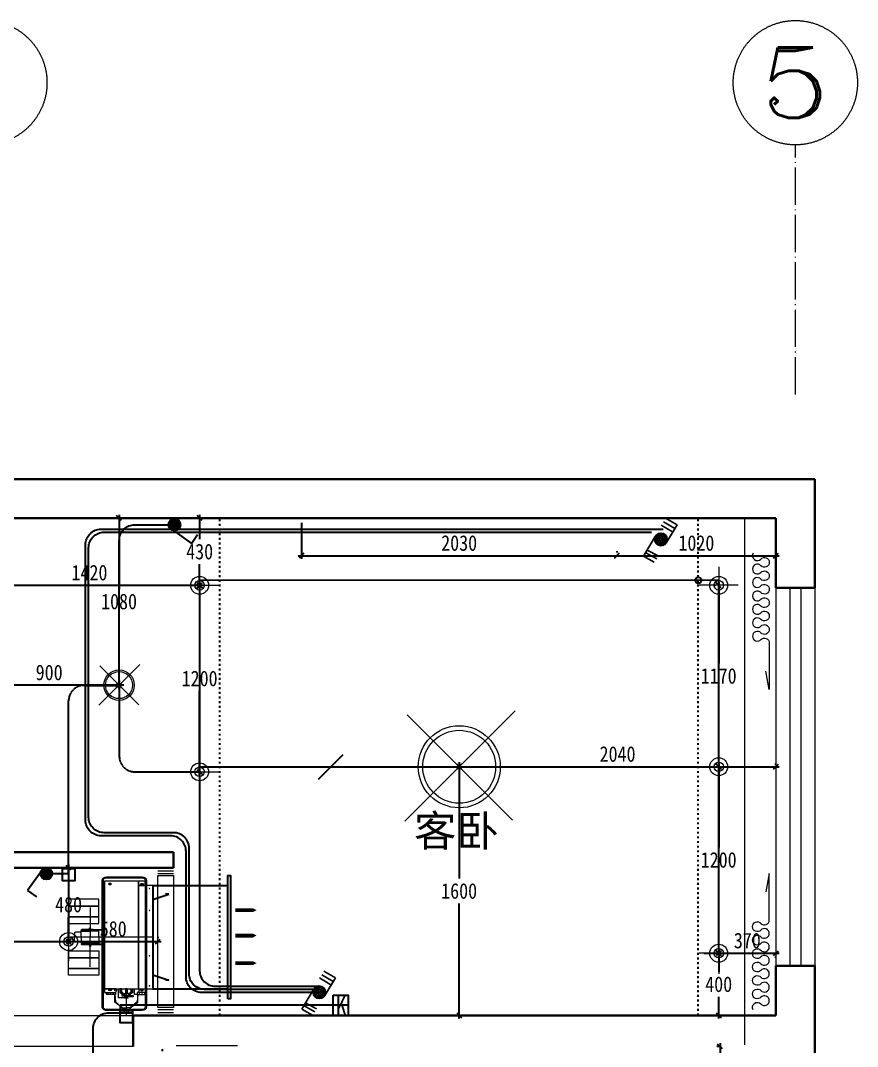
# Model space of a CAD drawing. Header units: millimetres. Extents: x -64529 to 3079702, y -28926 to 77119.
# Drawn here: x -22613 to -17223, y 47177 to 53778 of the extents above; entities that cross this region are included whole.
import ezdxf
from ezdxf.enums import TextEntityAlignment as Align

# ---------------------------------------------------------------- set-up
doc = ezdxf.new("R2010")
doc.units = ezdxf.units.MM
doc.header["$LTSCALE"] = 10
for name, pattern in [('ACAD_ISO03W100', [30, 12, -18]), ('ACAD_ISO04W100', [30.5, 24, -3, 0.5, -3]), ('DASH', [0.35, 0.25, -0.1])]:
    doc.linetypes.add(name, pattern=pattern)
doc.layers.get('0').update_dxf_attribs({"color": 255})
doc.layers.get('Defpoints').update_dxf_attribs({"color": 255})
for name, color, linetype, lineweight in [('1浅浅', 251, 'Continuous', 20), ('1灯位开关布线图', 1, 'Continuous', 30), ('1灯位开关布置图', 5, 'Continuous', 30), ('1灯具', 2, 'Continuous', 30), ('1空调', 3, 'Continuous', 30), ('A__轴线', 3, 'ACAD_ISO04W100', 0), ('灯具', 52, 'Continuous', 0), ('空调主机', 7, 'Continuous', 13)]:
    doc.layers.add(name, color=color, linetype=linetype, lineweight=lineweight)
for name, color, linetype in [('2323', 4, 'Continuous'), ('LAYER2', 8, 'Continuous'), ('图例及功率参数表', 252, 'Continuous'), ('辅助线', 8, 'Continuous')]:
    doc.layers.add(name, color=color, linetype=linetype)
doc.styles.add('_TCH_AXIS', font='COMPLEX', dxfattribs={"bigfont": 'GBCBIG'})
doc.styles.add('COMPLEX', font='COMPLEX')
doc.styles.add('夏建东', font='', dxfattribs={"width": 0.85})
doc.styles.add('宋体', font='', dxfattribs={"height": 2.5})
doc.styles.get('夏建东').set_extended_font_data('SimSun')
doc.styles.get('宋体').set_extended_font_data('SimSun')
doc.dimstyles.new('g', dxfattribs={"dimtxt": 100, "dimasz": 31, "dimexe": 21, "dimexo": 30, "dimgap": 31, "dimtad": 1, "dimtih": 1, "dimtoh": 1, "dimdec": 0, "dimrnd": 10, "dimdsep": 46, "dimtxsty": '夏建东', "dimblk": 'OBLIQUE', "dimcen": 2.5, "dimdle": 21, "dimclrd": 5, "dimclre": 5, "dimclrt": 5, "dimadec": 0, "dimazin": 0, "dimtfac": 1, "dimtdec": 0, "dimtmove": 2, "dimatfit": 3, "dimldrblk": 'DOT', "dimfxl": 300, "dimlwd": -1, "dimlwe": -1, "dimarcsym": 1})

# ---------------------------------------------------------------- blocks, each defined once
blk = doc.blocks.new('三联双控')
at = {"layer": '2323', "color": 0}
for p, q in [((88361.9, 76505.4), (88446, 76591.9)), ((88419.6, 76563.6), (88464.4, 76516.3)), ((88432.3, 76575.3), (88477.1, 76528)), ((88446, 76591.9), (88490.8, 76544.6)), ((88311.9, 76460.9), (88361.2, 76411.4)), ((88331.9, 76378.9), (88407.6, 76456.8)), ((88282.7, 76428.5), (88331.9, 76378.9)), ((88299, 76444.7), (88348.2, 76395.1))]:
    blk.add_line(p, q, dxfattribs=at)
blk.add_circle((88384, 76480.4), 33.4, dxfattribs=at)
at = {"layer": 'LAYER2', "color": 0, "ltscale": 20}
for p, q in [((88350.8, 76483.2), (88381.2, 76513.6)), ((88351.9, 76471.3), (88393.1, 76512.5)), ((88356, 76462.2), (88402.2, 76508.4)), ((88362.1, 76455.2), (88409.2, 76502.3)), ((88370.1, 76450.1), (88414.3, 76494.4)), ((88380.3, 76447.2), (88417.2, 76484.1)), ((88395.1, 76448.9), (88415.5, 76469.3))]:
    blk.add_line(p, q, dxfattribs=at)
blk = doc.blocks.new('_Oblique')
at = {"color": 0, "linetype": 'ByBlock', "lineweight": -2}
blk.add_line((-0.5, -0.5), (0.5, 0.5), dxfattribs=at)
blk = doc.blocks.new('*D375')
at = {"layer": '1灯位开关布置图', "color": 5, "transparency": 16777216}
for p, q in [((-21991.6, 50577.2), (-21957.3, 50577.2)), ((-21978.3, 50598.2), (-21978.3, 50120.7)), ((-21978.3, 49481.2), (-21978.3, 49958.7)), ((-21948.3, 49502.2), (-21957.3, 49502.2))]:
    blk.add_line(p, q, dxfattribs=at)
at = {"layer": 'Defpoints', "color": 0, "lineweight": 30, "transparency": 16777216}
for p in [(-22021.6, 50577.2), (-21978.3, 49502.2), (-21978.3, 49502.2)]:
    blk.add_point(p, dxfattribs=at)
at = {"layer": '1灯位开关布置图', "color": 5, "transparency": 16777216, "xscale": 31, "yscale": 31, "zscale": 31}
for p, rotation in [((-21978.3, 50577.2), 90), ((-21978.3, 49502.2), 270)]:
    blk.add_blockref('_Oblique', p, dxfattribs=dict(at, rotation=rotation))
at = {"layer": '1灯位开关布置图', "color": 5, "transparency": 16777216, "insert": (-21978.3, 50039.7), "char_height": 100, "attachment_point": 5, "style": '夏建东'}
blk.add_mtext('1080', dxfattribs=at)
blk = doc.blocks.new('_Dot')
at = {"color": 0, "linetype": 'ByBlock', "lineweight": -2}
blk.add_line((-0.5, 0), (-1, 0), dxfattribs=at)
at = {"color": 0, "linetype": 'ByBlock', "const_width": 0.5}
blk.add_lwpolyline([(-0.25, 0, 1), (0.25, 0, 1)], format="xyb", close=True, dxfattribs=at)
blk = doc.blocks.new('*D376')
at = {"layer": '1灯位开关布置图', "color": 5, "transparency": 16777216}
for p, q in [((-22878.3, 49532.2), (-22878.3, 49523.2)), ((-21978.3, 49532.2), (-21978.3, 49523.2)), ((-21957.3, 49502.2), (-22899.3, 49502.2))]:
    blk.add_line(p, q, dxfattribs=at)
at = {"layer": 'Defpoints', "color": 0, "lineweight": 30, "transparency": 16777216}
for p in [(-22878.3, 49502.2), (-22878.3, 49502.2), (-21978.3, 49502.2)]:
    blk.add_point(p, dxfattribs=at)
at = {"layer": '1灯位开关布置图', "color": 5, "transparency": 16777216, "xscale": 31, "yscale": 31, "zscale": 31, "rotation": 180}
blk.add_blockref('_Oblique', (-22878.3, 49502.2), dxfattribs=at)
at = {"layer": '1灯位开关布置图', "color": 5, "transparency": 16777216, "xscale": 31, "yscale": 31, "zscale": 31}
blk.add_blockref('_Oblique', (-21978.3, 49502.2), dxfattribs=at)
at = {"layer": '1灯位开关布置图', "color": 5, "transparency": 16777216, "insert": (-22428.3, 49583.2), "char_height": 100, "attachment_point": 5, "style": '夏建东'}
blk.add_mtext('900', dxfattribs=at)
blk = doc.blocks.new('*D377')
at = {"layer": '1灯位开关布置图', "color": 5, "transparency": 16777216}
for p, q in [((-22878.3, 50547.2), (-22878.3, 50123.4)), ((-21459.3, 50174.4), (-21459.3, 50165.4)), ((-22899.3, 50144.4), (-21438.3, 50144.4))]:
    blk.add_line(p, q, dxfattribs=at)
at = {"layer": 'Defpoints', "color": 0, "lineweight": 30, "transparency": 16777216}
for p in [(-22878.3, 50577.2), (-21459.3, 50144.4), (-21459.3, 50144.4)]:
    blk.add_point(p, dxfattribs=at)
at = {"layer": '1灯位开关布置图', "color": 5, "transparency": 16777216, "xscale": 31, "yscale": 31, "zscale": 31, "rotation": 180}
blk.add_blockref('_Oblique', (-22878.3, 50144.4), dxfattribs=at)
at = {"layer": '1灯位开关布置图', "color": 5, "transparency": 16777216, "xscale": 31, "yscale": 31, "zscale": 31}
blk.add_blockref('_Oblique', (-21459.3, 50144.4), dxfattribs=at)
at = {"layer": '1灯位开关布置图', "color": 5, "transparency": 16777216, "insert": (-22168.8, 50225.4), "char_height": 100, "attachment_point": 5, "style": '夏建东'}
blk.add_mtext('1420', dxfattribs=at)
blk = doc.blocks.new('*D378')
at = {"layer": '1灯位开关布置图', "color": 5, "transparency": 16777216}
for p, q in [((-20803.3, 50547.2), (-20803.3, 50313.9)), ((-20824.3, 50334.9), (-18752.2, 50334.9)), ((-18773.2, 50364.9), (-18773.2, 50355.9))]:
    blk.add_line(p, q, dxfattribs=at)
at = {"layer": 'Defpoints', "color": 0, "lineweight": 30, "transparency": 16777216}
for p in [(-20803.3, 50577.2), (-18773.2, 50334.9), (-18773.2, 50334.9)]:
    blk.add_point(p, dxfattribs=at)
at = {"layer": '1灯位开关布置图', "color": 5, "transparency": 16777216, "xscale": 31, "yscale": 31, "zscale": 31, "rotation": 180}
blk.add_blockref('_Oblique', (-20803.3, 50334.9), dxfattribs=at)
at = {"layer": '1灯位开关布置图', "color": 5, "transparency": 16777216, "xscale": 31, "yscale": 31, "zscale": 31}
blk.add_blockref('_Oblique', (-18773.2, 50334.9), dxfattribs=at)
at = {"layer": '1灯位开关布置图', "color": 5, "transparency": 16777216, "insert": (-19788.2, 50415.9), "char_height": 100, "attachment_point": 5, "style": '夏建东'}
blk.add_mtext('2030', dxfattribs=at)
blk = doc.blocks.new('*D379')
at = {"layer": '1灯位开关布置图', "color": 5, "transparency": 16777216}
for p, q in [((-17748.3, 50547.2), (-17748.3, 50313.9)), ((-18794.2, 50334.9), (-17727.3, 50334.9)), ((-18773.2, 50364.9), (-18773.2, 50355.9))]:
    blk.add_line(p, q, dxfattribs=at)
at = {"layer": 'Defpoints', "color": 0, "lineweight": 30, "transparency": 16777216}
for p in [(-17748.3, 50577.2), (-18773.2, 50334.9), (-17748.3, 50334.9)]:
    blk.add_point(p, dxfattribs=at)
at = {"layer": '1灯位开关布置图', "color": 5, "transparency": 16777216, "xscale": 31, "yscale": 31, "zscale": 31, "rotation": 180}
blk.add_blockref('_Oblique', (-18773.2, 50334.9), dxfattribs=at)
at = {"layer": '1灯位开关布置图', "color": 5, "transparency": 16777216, "xscale": 31, "yscale": 31, "zscale": 31}
blk.add_blockref('_Oblique', (-17748.3, 50334.9), dxfattribs=at)
at = {"layer": '1灯位开关布置图', "color": 5, "transparency": 16777216, "insert": (-18260.7, 50415.9), "char_height": 100, "attachment_point": 5, "style": '夏建东'}
blk.add_mtext('1020', dxfattribs=at)
blk = doc.blocks.new('*D380')
at = {"layer": '1灯位开关布置图', "color": 5, "transparency": 16777216}
for p, q in [((-19788.3, 49007.2), (-19788.3, 48998.2)), ((-17748.3, 48987.2), (-17748.3, 48998.2)), ((-19809.3, 48977.2), (-17727.3, 48977.2))]:
    blk.add_line(p, q, dxfattribs=at)
at = {"layer": 'Defpoints', "color": 0, "lineweight": 30, "transparency": 16777216}
for p in [(-19788.3, 48977.2), (-17748.3, 48977.2), (-17748.3, 48957.2)]:
    blk.add_point(p, dxfattribs=at)
at = {"layer": '1灯位开关布置图', "color": 5, "transparency": 16777216, "xscale": 31, "yscale": 31, "zscale": 31, "rotation": 180}
blk.add_blockref('_Oblique', (-19788.3, 48977.2), dxfattribs=at)
at = {"layer": '1灯位开关布置图', "color": 5, "transparency": 16777216, "xscale": 31, "yscale": 31, "zscale": 31}
blk.add_blockref('_Oblique', (-17748.3, 48977.2), dxfattribs=at)
at = {"layer": '1灯位开关布置图', "color": 5, "transparency": 16777216, "insert": (-18768.3, 49058.2), "char_height": 100, "attachment_point": 5, "style": '夏建东'}
blk.add_mtext('2040', dxfattribs=at)
blk = doc.blocks.new('*D381')
at = {"layer": '1灯位开关布置图', "color": 5, "transparency": 16777216}
for p, q in [((-19788.3, 48998.2), (-19788.3, 48258.2)), ((-19818.3, 48977.2), (-19809.3, 48977.2)), ((-19788.3, 47356.2), (-19788.3, 48096.2)), ((-19818.3, 47377.2), (-19809.3, 47377.2))]:
    blk.add_line(p, q, dxfattribs=at)
at = {"layer": 'Defpoints', "color": 0, "lineweight": 30, "transparency": 16777216}
for p in [(-19788.3, 48977.2), (-19788.3, 47377.2), (-19788.3, 47377.2)]:
    blk.add_point(p, dxfattribs=at)
at = {"layer": '1灯位开关布置图', "color": 5, "transparency": 16777216, "xscale": 31, "yscale": 31, "zscale": 31}
for p, rotation in [((-19788.3, 48977.2), 90), ((-19788.3, 47377.2), 270)]:
    blk.add_blockref('_Oblique', p, dxfattribs=dict(at, rotation=rotation))
at = {"layer": '1灯位开关布置图', "color": 5, "transparency": 16777216, "insert": (-19788.3, 48177.2), "char_height": 100, "attachment_point": 5, "style": '夏建东'}
blk.add_mtext('1600', dxfattribs=at)
blk = doc.blocks.new('*D382')
at = {"layer": '1灯位开关布置图', "color": 5, "transparency": 16777216}
for p, q in [((-18147, 50144.4), (-18138.2, 50144.4)), ((-18117.2, 50165.4), (-18117.2, 49641.8)), ((-18117.2, 48956.2), (-18117.2, 49479.8)), ((-18213.1, 48977.2), (-18096.2, 48977.2))]:
    blk.add_line(p, q, dxfattribs=at)
at = {"layer": 'Defpoints', "color": 0, "lineweight": 30, "transparency": 16777216}
for p in [(-18117, 50144.4), (-18243.1, 48977.2), (-18117.2, 48977.2)]:
    blk.add_point(p, dxfattribs=at)
at = {"layer": '1灯位开关布置图', "color": 5, "transparency": 16777216, "xscale": 31, "yscale": 31, "zscale": 31}
for p, rotation in [((-18117.2, 50144.4), 90), ((-18117.2, 48977.2), 270)]:
    blk.add_blockref('_Oblique', p, dxfattribs=dict(at, rotation=rotation))
at = {"layer": '1灯位开关布置图', "color": 5, "transparency": 16777216, "insert": (-18117.2, 49560.8), "char_height": 100, "attachment_point": 5, "style": '夏建东'}
blk.add_mtext('1170', dxfattribs=at)
blk = doc.blocks.new('*D383')
at = {"layer": '1灯位开关布置图', "color": 5, "ltscale": 0.1, "transparency": 16777216}
for p, q in [((-18117.2, 48998.2), (-18117.2, 48458.2)), ((-18213.1, 48977.2), (-18096.2, 48977.2)), ((-18117.2, 47756.2), (-18117.2, 48296.2)), ((-18213.1, 47777.2), (-18096.2, 47777.2))]:
    blk.add_line(p, q, dxfattribs=at)
at = {"layer": 'Defpoints', "color": 0, "lineweight": 30, "ltscale": 0.1, "transparency": 16777216}
for p in [(-18243.1, 48977.2), (-18243.1, 47777.2), (-18117.2, 47777.2)]:
    blk.add_point(p, dxfattribs=at)
at = {"layer": '1灯位开关布置图', "color": 5, "ltscale": 0.1, "transparency": 16777216, "xscale": 31, "yscale": 31, "zscale": 31}
for p, rotation in [((-18117.2, 48977.2), 90), ((-18117.2, 47777.2), 270)]:
    blk.add_blockref('_Oblique', p, dxfattribs=dict(at, rotation=rotation))
at = {"layer": '1灯位开关布置图', "color": 5, "ltscale": 0.1, "transparency": 16777216, "insert": (-18117.2, 48377.2), "char_height": 100, "attachment_point": 5, "style": '夏建东'}
blk.add_mtext('1200', dxfattribs=at)
blk = doc.blocks.new('*D384')
at = {"layer": '1灯位开关布置图', "color": 5, "ltscale": 0.1, "transparency": 16777216}
for p, q in [((-18117, 47798.2), (-18117, 47658.2)), ((-18213.1, 47777.2), (-18096, 47777.2)), ((-18117, 47356.2), (-18117, 47496.2)), ((-18218.3, 47377.2), (-18096, 47377.2))]:
    blk.add_line(p, q, dxfattribs=at)
at = {"layer": 'Defpoints', "color": 0, "lineweight": 30, "ltscale": 0.1, "transparency": 16777216}
for p in [(-18243.1, 47777.2), (-18248.3, 47377.2), (-18117, 47377.2)]:
    blk.add_point(p, dxfattribs=at)
at = {"layer": '1灯位开关布置图', "color": 5, "ltscale": 0.1, "transparency": 16777216, "xscale": 31, "yscale": 31, "zscale": 31}
for p, rotation in [((-18117, 47777.2), 90), ((-18117, 47377.2), 270)]:
    blk.add_blockref('_Oblique', p, dxfattribs=dict(at, rotation=rotation))
at = {"layer": '1灯位开关布置图', "color": 5, "ltscale": 0.1, "transparency": 16777216, "insert": (-18117, 47577.2), "char_height": 100, "attachment_point": 5, "style": '夏建东'}
blk.add_mtext('400', dxfattribs=at)
blk = doc.blocks.new('*D385')
at = {"layer": '1灯位开关布置图', "color": 5, "transparency": 16777216}
for p, q in [((-18138.2, 47777.2), (-17727.3, 47777.2)), ((-18117.2, 47747.2), (-18117.2, 47756.2)), ((-17748.3, 47747.2), (-17748.3, 47756.2))]:
    blk.add_line(p, q, dxfattribs=at)
at = {"layer": 'Defpoints', "color": 0, "lineweight": 30, "transparency": 16777216}
for p in [(-18117.2, 47777.2), (-17748.3, 47777.2), (-17748.3, 47777.2)]:
    blk.add_point(p, dxfattribs=at)
at = {"layer": '1灯位开关布置图', "color": 5, "transparency": 16777216, "xscale": 31, "yscale": 31, "zscale": 31, "rotation": 180}
blk.add_blockref('_Oblique', (-18117.2, 47777.2), dxfattribs=at)
at = {"layer": '1灯位开关布置图', "color": 5, "transparency": 16777216, "xscale": 31, "yscale": 31, "zscale": 31}
blk.add_blockref('_Oblique', (-17748.3, 47777.2), dxfattribs=at)
at = {"layer": '1灯位开关布置图', "color": 5, "transparency": 16777216, "insert": (-17932.7, 47858.2), "char_height": 100, "attachment_point": 5, "style": '夏建东'}
blk.add_mtext('370', dxfattribs=at)
blk = doc.blocks.new('*D389')
at = {"layer": '1灯位开关布置图', "color": 5, "transparency": 16777216}
for p, q in [((-18113.2, 47177.2), (-18129.6, 47177.2)), ((-18108.6, 47198.2), (-18108.6, 47010.5)), ((-18108.6, 46660.9), (-18108.6, 46848.5)), ((-18047, 46681.9), (-18129.6, 46681.9))]:
    blk.add_line(p, q, dxfattribs=at)
at = {"layer": 'Defpoints', "color": 0, "lineweight": 30, "transparency": 16777216}
for p in [(-18083.2, 47177.2), (-18108.6, 46681.9), (-18017, 46681.9)]:
    blk.add_point(p, dxfattribs=at)
at = {"layer": '1灯位开关布置图', "color": 5, "transparency": 16777216, "xscale": 31, "yscale": 31, "zscale": 31}
for p, rotation in [((-18108.6, 47177.2), 90), ((-18108.6, 46681.9), 270)]:
    blk.add_blockref('_Oblique', p, dxfattribs=dict(at, rotation=rotation))
at = {"layer": '1灯位开关布置图', "color": 5, "transparency": 16777216, "insert": (-18108.6, 46929.5), "char_height": 100, "attachment_point": 5, "style": '夏建东'}
blk.add_mtext('500', dxfattribs=at)
blk = doc.blocks.new('*D461')
at = {"layer": '1灯位开关布置图', "color": 5, "transparency": 16777216}
for p, q in [((-21728.3, 47882.2), (-21728.3, 47873.2)), ((-22324.3, 47852.2), (-21707.3, 47852.2)), ((-22303.3, 47822.2), (-22303.3, 47831.2))]:
    blk.add_line(p, q, dxfattribs=at)
at = {"layer": 'Defpoints', "color": 0, "lineweight": 30, "transparency": 16777216}
for p in [(-22303.3, 47852.2), (-21728.3, 47852.2), (-21728.3, 47852.2)]:
    blk.add_point(p, dxfattribs=at)
at = {"layer": '1灯位开关布置图', "color": 5, "transparency": 16777216, "xscale": 31, "yscale": 31, "zscale": 31, "rotation": 180}
blk.add_blockref('_Oblique', (-22303.3, 47852.2), dxfattribs=at)
at = {"layer": '1灯位开关布置图', "color": 5, "transparency": 16777216, "xscale": 31, "yscale": 31, "zscale": 31}
blk.add_blockref('_Oblique', (-21728.3, 47852.2), dxfattribs=at)
at = {"layer": '1灯位开关布置图', "color": 5, "transparency": 16777216, "insert": (-22015.8, 47933.2), "char_height": 100, "attachment_point": 5, "style": '夏建东'}
blk.add_mtext('580', dxfattribs=at)
blk = doc.blocks.new('*D476')
at = {"layer": '1灯位开关布置图', "color": 5, "transparency": 16777216}
for p, q in [((-22303.3, 48327.2), (-22324.3, 48327.2)), ((-22303.3, 48348.2), (-22303.3, 48170.7)), ((-22303.3, 47831.2), (-22303.3, 48008.7)), ((-22303.3, 47852.2), (-22324.3, 47852.2))]:
    blk.add_line(p, q, dxfattribs=at)
at = {"layer": 'Defpoints', "color": 0, "linetype": 'Continuous', "lineweight": 30, "transparency": 16777216}
for p in [(-22303.3, 48327.2), (-22303.3, 48327.2), (-22303.3, 47852.2)]:
    blk.add_point(p, dxfattribs=at)
at = {"layer": '1灯位开关布置图', "color": 5, "linetype": 'Continuous', "transparency": 16777216, "xscale": 31, "yscale": 31, "zscale": 31}
for p, rotation in [((-22303.3, 48327.2), 90), ((-22303.3, 47852.2), 270)]:
    blk.add_blockref('_Oblique', p, dxfattribs=dict(at, rotation=rotation))
at = {"layer": '1灯位开关布置图', "color": 5, "linetype": 'Continuous', "lineweight": 30, "transparency": 16777216, "insert": (-22303.3, 48089.7), "char_height": 100, "attachment_point": 5, "style": '夏建东'}
blk.add_mtext('480', dxfattribs=at)
blk = doc.blocks.new('20180504.162427')
h = blk.add_hatch(color=7)
h.dxf.hatch_style = 1
edge = h.paths.add_edge_path()
edge.add_arc((38.5, 38.5), 38.5, 0, 360)
at = {"color": 7}
for p, q in [((76.3, 31.3), (159.5, 147.4)), ((159.5, 147.4), (101.3, 187.2))]:
    blk.add_line(p, q, dxfattribs=at)
blk.add_circle((38.5, 38.5), 38.5, dxfattribs=at)
blk = doc.blocks.new('*D794')
at = {"layer": '1灯位开关布置图', "color": 5}
for p, q in [((-21459.5, 50144.4), (-21480.5, 50144.4)), ((-21459.5, 50165.4), (-21459.5, 49625.4)), ((-21459.5, 48923.4), (-21459.5, 49463.4)), ((-21459.5, 48944.4), (-21480.5, 48944.4))]:
    blk.add_line(p, q, dxfattribs=at)
at = {"layer": 'Defpoints', "color": 0, "linetype": 'Continuous', "lineweight": 30}
for p in [(-21459.3, 50144.4), (-21459.5, 48944.4), (-21459.5, 48944.4)]:
    blk.add_point(p, dxfattribs=at)
at = {"layer": '1灯位开关布置图', "color": 5, "linetype": 'Continuous', "xscale": 31, "yscale": 31, "zscale": 31}
for p, rotation in [((-21459.5, 50144.4), 90), ((-21459.5, 48944.4), 270)]:
    blk.add_blockref('_Oblique', p, dxfattribs=dict(at, rotation=rotation))
at = {"layer": '1灯位开关布置图', "color": 5, "linetype": 'Continuous', "lineweight": 30, "insert": (-21459.5, 49544.4), "char_height": 100, "attachment_point": 5, "style": '夏建东'}
blk.add_mtext('1200', dxfattribs=at)
blk = doc.blocks.new('*D795')
at = {"layer": '1灯位开关布置图', "color": 5}
for p, q in [((-21459.3, 50577.2), (-21480.3, 50577.2)), ((-21459.3, 50598.2), (-21459.3, 50441.8)), ((-21459.3, 50123.4), (-21459.3, 50279.8)), ((-21459.3, 50144.4), (-21480.3, 50144.4))]:
    blk.add_line(p, q, dxfattribs=at)
at = {"layer": 'Defpoints', "color": 0, "linetype": 'Continuous', "lineweight": 30}
for p in [(-21459.3, 50577.2), (-21459.3, 50577.2), (-21459.3, 50144.4)]:
    blk.add_point(p, dxfattribs=at)
at = {"layer": '1灯位开关布置图', "color": 5, "linetype": 'Continuous', "xscale": 31, "yscale": 31, "zscale": 31}
for p, rotation in [((-21459.3, 50577.2), 90), ((-21459.3, 50144.4), 270)]:
    blk.add_blockref('_Oblique', p, dxfattribs=dict(at, rotation=rotation))
at = {"layer": '1灯位开关布置图', "color": 5, "linetype": 'Continuous', "lineweight": 30, "insert": (-21459.3, 50360.8), "char_height": 100, "attachment_point": 5, "style": '夏建东'}
blk.add_mtext('430', dxfattribs=at)
blk = doc.blocks.new('_AXISO')
blk.add_circle((0, 0), 0.5)
at = {"style": 'COMPLEX', "width": 1.041667}
blk.add_attdef('A', text='', height=0.56, rotation=360, dxfattribs=at).set_placement((0.74875, -0.28), (1.24875, -0.28), align=Align.FIT)
blk = doc.blocks.new('20180421.144813')
at = {"layer": 'A__轴线'}
blk.add_line((20829.5, 18862.8), (20829.5, 20468.2), dxfattribs=at)
ref = blk.add_blockref('_AXISO', (15610.5, 20868.2), dxfattribs=dict(at, xscale=800, yscale=800, zscale=800, rotation=179.9999965934954))
ref.add_attrib('A', '4', dxfattribs={"color": 7, "height": 452.5, "rotation": 360, "style": '_TCH_AXIS', "width": 1.3125}).set_placement((15384.3, 20641.9), (15836.8, 20641.9), align=Align.FIT)
ref = blk.add_blockref('_AXISO', (20829.5, 20868.2), dxfattribs=dict(at, xscale=800, yscale=800, zscale=800, rotation=179.9999965934954))
ref.add_attrib('A', '5', dxfattribs={"color": 7, "height": 452.5, "rotation": 360, "style": '_TCH_AXIS', "width": 1.5}).set_placement((20603.3, 20641.9), (21055.8, 20641.9), align=Align.FIT)
blk = doc.blocks.new('3e344fc')
at = {"layer": '图例及功率参数表', "color": 2, "lineweight": 0}
for p, q in [((789283.6, 16827.9), (789283.6, 16575.6)), ((789157.4, 16701.8), (789409.7, 16701.8))]:
    blk.add_line(p, q, dxfattribs=at)
blk.add_circle((789283.6, 16701.8), 30.4, dxfattribs=at)
at = {"layer": '灯具', "color": 2, "lineweight": 0}
blk.add_circle((789283.6, 16701.8), 57.7, dxfattribs=at)
blk = doc.blocks.new('20180529.175527')
at = {"color": 8}
for p, q in [((542.6, 745.5), (644.4, 780.7)), ((644.4, 780.7), (623.8, 781.7)), ((542.6, 262.1), (644.4, 226.9)), ((644.4, 226.9), (623.8, 225.9))]:
    blk.add_line(p, q, dxfattribs=at)
at = {"color": 8, "lineweight": -2}
blk.add_lwpolyline([(1024.7, 107.2), (1024.7, 899.2), (1042.7, 899.2), (1042.7, 107.2)], close=True, dxfattribs=at)
at = {"color": 8}
blk.add_lwpolyline([(542.6, 172), (1024.7, 172), (1024.7, 834.3), (542.6, 834.3)], close=True, dxfattribs=at)
for points in [[(1210.1, 677.1, 0, 63, 0), (1151.7, 677.1, 25.2, 25.2, 0), (1074.4, 677.1, 25.2, 25.2, 0)], [(1210.1, 513.8, 0, 63, 0), (1151.7, 513.8, 25.2, 25.2, 0), (1074.4, 513.8, 25.2, 25.2, 0)], [(1210.1, 336, 0, 63, 0), (1151.7, 336, 25.2, 25.2, 0), (1074.4, 336, 25.2, 25.2, 0)]]:
    blk.add_lwpolyline(points, format="xyseb", dxfattribs=at)
at = {"layer": '空调主机', "color": 8, "lineweight": 5}
for p, q in [((215.8, 52.2), (215.8, 869.7)), ((242.8, 890.6), (473.6, 890.6)), ((500.5, 869.7), (500.5, 52.2)), ((473.6, 31.3), (242.8, 31.3))]:
    blk.add_line(p, q, dxfattribs=at)
at = {"layer": '空调主机', "color": 8}
for p, q in [((223.5, 52.2), (223.5, 869.7)), ((242.8, 884.6), (473.6, 884.6)), ((492.8, 869.7), (492.8, 52.2)), ((473.6, 37.3), (242.8, 37.3))]:
    blk.add_line(p, q, dxfattribs=at)
at = {"layer": '空调主机', "color": 8, "lineweight": 9}
for p, q in [((448.9, 864), (231.7, 864)), ((231.7, 864), (231.7, 172)), ((492.8, 864), (448.9, 864)), ((448.9, 172), (448.9, 864)), ((448.9, 864), (448.9, 835.6)), ((492.8, 835.6), (492.8, 864)), ((265.9, 845.3), (262.8, 845.3)), ((265.9, 845.3), (265.9, 847.5)), ((265.9, 845.3), (269, 845.3)), ((265.9, 845.3), (265.9, 843.1)), ((542.6, 835.6), (448.9, 835.6)), ((448.9, 835.6), (448.9, 172)), ((448.9, 835.6), (492.8, 835.6)), ((472, 845.3), (468.9, 845.3)), ((472, 845.3), (472, 847.5)), ((472, 845.3), (472, 843.1)), ((472, 845.3), (475.1, 845.3)), ((492.8, 835.6), (492.8, 148.4)), ((542.6, 172), (542.6, 835.6)), ((194.5, 748.5), (0, 748.5)), ((0, 748.5), (0, 592.2)), ((194.5, 592.2), (194.5, 748.5)), ((0, 705.9), (194.5, 705.9)), ((0, 703.6), (194.5, 703.6)), ((138, 695.3), (138, 503.8)), ((0, 637), (194.5, 637)), ((0, 634.8), (194.5, 634.8)), ((0, 592.2), (194.5, 592.2)), ((37.1, 530.6), (37.1, 503.8)), ((81.5, 535.5), (43.6, 535.5)), ((81.5, 542.5), (81.5, 545.8)), ((81.5, 542.5), (138, 542.5)), ((81.5, 503.8), (81.5, 542.5)), ((83.1, 550.5), (83.1, 550.2)), ((157.2, 552.5), (85.7, 552.5)), ((85.7, 548.2), (157.2, 548.2)), ((91.7, 545.8), (138, 545.8)), ((134.5, 592.2), (138, 592.2)), ((134.5, 552.5), (134.5, 563.4)), ((141.5, 592.2), (138, 592.2)), ((138, 550.2), (138, 551.3)), ((138, 551.3), (138, 551.3)), ((138, 551.3), (215.8, 551.3)), ((215.8, 550.2), (138, 550.2)), ((138, 550.2), (138, 550.2)), ((184.4, 545.8), (138, 545.8)), ((194.5, 542.5), (138, 542.5)), ((141.5, 552.5), (141.5, 563.4)), ((159.8, 550.2), (159.8, 550.5)), ((194.5, 542.5), (194.5, 545.8)), ((194.5, 503.8), (194.5, 542.5)), ((215.8, 551.3), (215.8, 551.3)), ((215.8, 551.3), (215.8, 550.2)), ((215.8, 550.2), (215.8, 550.2)), ((37.1, 477.1), (37.1, 503.8)), ((81.5, 472.1), (43.6, 472.1)), ((81.5, 503.8), (81.5, 465.1)), ((81.5, 465.1), (138, 465.1)), ((81.5, 465.1), (81.5, 461.8)), ((138, 312.3), (138, 503.8)), ((194.5, 465.1), (138, 465.1)), ((194.5, 503.8), (194.5, 465.1)), ((194.5, 465.1), (194.5, 461.8)), ((0, 415.4), (194.5, 415.4)), ((0, 259.2), (0, 415.4)), ((83.1, 457.1), (83.1, 457.4)), ((85.7, 459.4), (157.2, 459.4)), ((157.2, 455.1), (85.7, 455.1)), ((91.7, 461.8), (138, 461.8)), ((134.5, 455.1), (134.5, 444.2)), ((134.5, 444.2), (138, 444.2)), ((134.5, 415.4), (138, 415.4)), ((184.4, 461.8), (138, 461.8)), ((215.8, 457.4), (138, 457.4)), ((138, 457.4), (138, 457.4)), ((138, 457.4), (138, 456.3)), ((138, 456.3), (138, 456.3)), ((138, 456.3), (215.8, 456.3)), ((141.5, 444.2), (138, 444.2)), ((141.5, 415.4), (138, 415.4)), ((141.5, 455.1), (141.5, 444.2)), ((159.8, 457.4), (159.8, 457.1)), ((194.5, 415.4), (194.5, 259.2)), ((215.8, 456.3), (215.8, 457.4)), ((215.8, 457.4), (215.8, 457.4)), ((215.8, 456.3), (215.8, 456.3)), ((0, 372.8), (194.5, 372.8)), ((0, 370.6), (194.5, 370.6)), ((0, 304), (194.5, 304)), ((0, 301.8), (194.5, 301.8)), ((194.5, 259.2), (0, 259.2)), ((231.7, 172), (448.9, 172)), ((303, 172), (231.7, 172)), ((231.7, 172), (231.7, 148.4)), ((231.7, 148.4), (301, 148.4)), ((244.1, 148.4), (301, 148.4)), ((244.1, 134.3), (244.1, 148.4)), ((301, 134.3), (244.1, 134.3)), ((265.9, 162.3), (262.8, 162.3)), ((265.9, 162.3), (265.9, 164.5)), ((265.9, 162.3), (265.9, 160.1)), ((265.9, 162.3), (269, 162.3)), ((298.2, 134.3), (302.1, 87.2)), ((298.2, 85.1), (298.2, 134.3)), ((308.2, 160.2), (301, 148.4)), ((301, 148.4), (301, 134.3)), ((303, 172), (308.2, 160.2)), ((321, 113.3), (321, 172)), ((340, 172), (329.6, 172)), ((329.6, 172), (329.6, 165.1)), ((329.6, 165.1), (329.6, 148.3)), ((329.6, 165.1), (340, 165.1)), ((334.8, 165.1), (334.8, 149.6)), ((340, 165.1), (340, 172)), ((340, 165.1), (340, 150.8)), ((345.7, 124.3), (345.7, 135.9)), ((353.7, 132.9), (366.4, 142.5)), ((376.9, 172), (366.4, 172)), ((366.4, 172), (366.4, 165.1)), ((366.4, 165.1), (366.4, 142.5)), ((366.4, 165.1), (376.9, 165.1)), ((366.4, 142.5), (376.9, 142.1)), ((371.4, 172), (371.4, 142.3)), ((371.4, 142.3), (371.4, 93.9)), ((376.9, 165.1), (376.9, 172)), ((376.9, 165.1), (376.9, 142.1)), ((389.1, 132.9), (376.9, 142.1)), ((399.8, 172), (410.2, 172)), ((399.8, 165.1), (399.8, 172)), ((399.8, 165.1), (399.8, 148)), ((410.2, 165.1), (399.8, 165.1)), ((405, 165.1), (405, 147.1)), ((410.2, 172), (410.2, 165.1)), ((410.2, 165.1), (410.2, 145)), ((424.9, 134.3), (424.9, 172)), ((441.7, 134.3), (424.9, 134.3)), ((444.5, 134.3), (440.7, 87.2)), ((498.6, 148.4), (441.7, 148.4)), ((441.7, 148.4), (441.7, 134.3)), ((441.7, 134.3), (498.6, 134.3)), ((444.5, 85.1), (444.5, 134.3)), ((454.1, 160.2), (447, 148.4)), ((492.8, 148.4), (447, 148.4)), ((448.9, 172), (454.1, 160.2)), ((448.9, 172), (542.6, 172)), ((472, 162.3), (468.9, 162.3)), ((472, 162.3), (472, 164.5)), ((472, 162.3), (475.1, 162.3)), ((472, 162.3), (472, 160.1)), ((498.6, 134.3), (498.6, 148.4)), ((346.9, 48.2), (298.2, 85.1)), ((302.1, 87.2), (346.9, 48.2)), ((355.4, 113.3), (321, 113.3)), ((358.8, 124.3), (345.7, 124.3)), ((358.8, 113.3), (356.4, 113.3)), ((358.8, 130.3), (358.8, 118.4)), ((376.9, 114.1), (358.8, 114.1)), ((358.8, 114.1), (358.8, 112.5)), ((358.8, 112.5), (376.9, 112.5)), ((371.4, 93.9), (371.4, 0)), ((376.9, 112.5), (376.9, 114.1)), ((376.9, 113.3), (381.7, 113.3)), ((381.7, 115.5), (380.5, 114.3)), ((381.7, 111.8), (380.5, 113)), ((381.7, 115.5), (382.8, 114.3)), ((381.7, 111.8), (381.7, 115.5)), ((381.7, 111.8), (382.8, 113)), ((384, 130.3), (384, 118.4)), ((384, 127.9), (411.5, 127.9)), ((384, 124.3), (409.5, 124.3)), ((384, 120.8), (411.5, 120.8)), ((440.7, 87.2), (395.8, 48.2)), ((395.8, 48.2), (444.5, 85.1)), ((415.6, 129.1), (415.6, 119.6)), ((346.9, 48.2), (371.4, 48.2)), ((346.9, 37.3), (346.9, 48.2)), ((347.9, 48.2), (347.9, 37.3)), ((386.3, 31.3), (358.2, 31.3)), ((358.2, 31.3), (358.2, 31.3)), ((358.2, 31.3), (358.2, 16.9)), ((358.2, 16.9), (358.2, 16.9)), ((358.2, 16.9), (386.3, 16.9)), ((395.8, 48.2), (371.4, 48.2)), ((386.3, 16.9), (386.3, 31.3)), ((386.3, 31.3), (386.3, 31.3)), ((386.3, 16.9), (386.3, 16.9)), ((394.8, 48.2), (394.8, 37.3)), ((395.8, 37.3), (395.8, 48.2))]:
    blk.add_line(p, q, dxfattribs=at)
at = {"layer": '空调主机', "color": 8, "lineweight": 5, "extrusion": (0, 0, -1)}
for centre, start_param, end_param in [((242.8, 869.7), 3.141593, 4.712389), ((473.6, 869.7), -1.570796, 0), ((242.8, 52.2), 1.570796, 3.141593), ((473.6, 52.2), 0, 1.570796)]:
    blk.add_ellipse(centre, major_axis=(27, 0), ratio=0.77429, start_param=start_param, end_param=end_param, dxfattribs=at)
at = {"layer": '空调主机', "color": 8, "extrusion": (0, 0, -1)}
for centre, start_param, end_param in [((242.8, 869.7), 3.141593, 4.712389), ((473.6, 869.7), 4.712389, 6.283185), ((242.8, 52.2), 1.570796, 3.141593), ((473.6, 52.2), 0, 1.570796)]:
    blk.add_ellipse(centre, major_axis=(19.3, 0), ratio=0.77429, start_param=start_param, end_param=end_param, dxfattribs=at)
at = {"layer": '空调主机', "color": 8, "lineweight": 9, "extrusion": (0, 0, -1)}
blk.add_ellipse((265.9, 845.3), major_axis=(9.19, 0), ratio=0.407862, dxfattribs=at)
at = {"layer": '空调主机', "color": 8, "lineweight": 9}
for centre, major_axis, ratio, start_param, end_param in [((472, 845.3), (9.19, 0), 0.407862, 3.141593, 9.424778), ((356, 113.3), (0, 0.724), 0.807711, 0.20089, 2.940703)]:
    blk.add_ellipse(centre, major_axis=major_axis, ratio=ratio, start_param=start_param, end_param=end_param, dxfattribs=at)
at = {"layer": '空调主机', "color": 8, "lineweight": 9, "extrusion": (0, 0, -1)}
for centre, major_axis, ratio, start_param, end_param in [((520.8, 817.5), (1.21, 0), 0.77429, 1.570796327146124, 7.85398163432571), ((520.8, 673.9), (1.21, 0), 0.77429, 1.570796327146124, 7.85398163432571), ((43.6, 530.6), (6.42, 0), 0.77429, 3.141593, 4.712389), ((86.6, 550.7), (8.05, 0), 0.77429, 0.890438, 2.25419), ((85.7, 550.5), (2.57, 0), 0.77429, 3.141593, 4.712389), ((85.7, 550.2), (2.57, 0), 0.77429, 1.570796, 3.141593), ((85.7, 550.2), (1.21, 0), 0.77429, 1.570796326754998, 7.853981633934584), ((157.2, 550.5), (2.57, 0), 0.77429, 4.712389, 6.283185), ((157.2, 550.2), (2.57, 0), 0.77429, 0, 1.570796), ((189.4, 550.7), (8.05, 0), 0.77429, 0.887403, 2.251155), ((43.6, 477.1), (6.42, 0), 0.77429, 1.570796, 3.141593), ((86.6, 456.9), (8.05, 0), 0.77429, 4.028996, 5.392748), ((189.4, 456.9), (8.05, 0), 0.77429, 4.03203, 5.395782), ((85.7, 457.4), (2.57, 0), 0.77429, 3.141593, 4.712389), ((85.7, 457.1), (2.57, 0), 0.77429, 1.570796, 3.141593), ((85.7, 457.4), (1.21, 0), 0.77429, 1.57079632702526, 7.853981634204846), ((157.2, 457.4), (2.57, 0), 0.77429, 4.712389, 6.283185), ((157.2, 457.1), (2.57, 0), 0.77429, 0, 1.570796), ((520.8, 383.4), (1.21, 0), 0.77429, 1.570796326754998, 7.853981633934584), ((253.1, 141.4), (1.21, 0), 0.77429, 1.570796326680094, 7.85398163385968), ((269.5, 141.4), (1.21, 0), 0.77429, 1.570796327146124, 7.85398163432571), ((287.6, 141.4), (1.21, 0), 0.77429, 1.570796326702902, 7.853981633882487), ((297.3, 162.3), (2.29, 0), 0.77429, 1.570796326744335, 7.853981633923921), ((371.4, 168.6), (49.4, 0), 0.77429, 1.937421, 2.581114), ((371.1, 169), (44.1, 0), 0.77429, 1.866849, 2.536978), ((371.4, 168.6), (38.9, 0), 0.77429, 1.809095, 2.508026), ((371.4, 168.6), (38.9, 0), 0.77429, 0.752317, 1.332497), ((371.1, 169), (44.1, 0), 0.77429, 0.694736, 1.26495), ((371.4, 168.6), (49.4, 0), 0.77429, 0.664485, 1.204171), ((455.1, 141.4), (1.21, 0), 0.77429, 1.570796326680094, 7.85398163385968), ((472, 162.3), (9.19, 0), 0.407862, 3.141593, 9.424778), ((473.2, 141.4), (1.21, 0), 0.77429, 1.570796326680094, 7.85398163385968), ((489.6, 141.4), (1.21, 0), 0.77429, 1.570796326702902, 7.853981633882487), ((520.8, 190.1), (1.21, 0), 0.77429, 1.570796326702902, 7.853981633882487), ((355.8, 113.3), (0, -0.724), 0.807711, 3.342482, 6.082296), ((358.8, 124.3), (7.66, 0), 0.77429, 4.712389, 7.853982), ((371.4, 124.1), (4.96, 0), 0.77429, 1.570796326732925, 7.853981633912512), ((384, 124.3), (7.66, 0), 0.77429, 1.570796, 4.712389), ((415.6, 124.3), (6.13, 0), 0.77429, 1.570796, 4.712389), ((372.2, 61.4), (41.3, 0), 0.77429, 1.223528, 1.918065)]:
    blk.add_ellipse(centre, major_axis=major_axis, ratio=ratio, start_param=start_param, end_param=end_param, dxfattribs=at)
at = {"layer": '空调主机', "color": 8, "lineweight": 9}
blk.add_ellipse((265.9, 162.3), major_axis=(9.19, 0), ratio=0.407862, dxfattribs=at)
at = {"layer": '辅助线', "color": 8, "lineweight": 9}
blk.add_line((542.6, 503.8), (11.6, 503.8), dxfattribs=at)

msp = doc.modelspace()

# ---------------------------------------------------------------- hatches: boundary and pattern name
at = {"layer": '1浅浅', "lineweight": 0}
h = msp.add_hatch(dxfattribs=at)
h.set_pattern_fill('ANSI31', color=256, scale=6, angle=135, style=0)
h.set_pattern_definition([(180, (511508.477, 50232.338), (-2e-15, -19.05), [])])
h.paths.add_polyline_path([(-21728.3, 48327.2), (-21628.3, 48327.2), (-21628.3, 48277.2), (-21728.3, 48277.2)])
h = msp.add_hatch(dxfattribs=at)
h.set_pattern_fill('ANSI31', color=256, scale=6, angle=135, style=0)
h.set_pattern_definition([(180, (-21728.255, 47377.24), (-2e-15, -19.05), [])])
h.paths.add_polyline_path([(-21728.3, 47427.2), (-21628.3, 47427.2), (-21628.3, 47377.2), (-21728.3, 47377.2)])

# ---------------------------------------------------------------- linework, layer by layer
at = {"layer": '1浅浅', "lineweight": 40}
for p, q in [((-35478.3, 50827.2), (-17498.3, 50827.2)), ((-17498.3, 50827.2), (-17498.3, 50127.2)), ((-22878.3, 50577.2), (-17748.3, 50577.2)), ((-17748.3, 50577.2), (-17748.3, 50127.2)), ((-17748.3, 50127.2), (-17498.3, 50127.2)), ((-22978.3, 48427.2), (-21628.3, 48427.2)), ((-21628.3, 48427.2), (-21628.3, 48327.2)), ((-22878.3, 48327.2), (-21628.3, 48327.2)), ((-17748.3, 47697.2), (-17498.3, 47697.2)), ((-17748.3, 47697.2), (-17748.3, 47377.2)), ((-17498.3, 47697.2), (-17498.3, 46797.2)), ((-21888.3, 47377.2), (-21888.3, 47177.2)), ((-21888.3, 47377.2), (-17748.3, 47377.2)), ((-21888.3, 47377.2), (-21888.3, 47177.2))]:
    msp.add_line(p, q, dxfattribs=at)
at = {"layer": '1浅浅', "ltscale": 0.5}
msp.add_line((-17948.3, 47187.2), (-17948.3, 50577.2), dxfattribs=at)
at = {"layer": '1浅浅', "lineweight": 15}
for p, q in [((-17748.3, 50127.2), (-17748.3, 47697.2)), ((-17658.3, 50127.2), (-17658.3, 47697.2)), ((-17588.3, 50127.2), (-17588.3, 47697.2)), ((-17498.3, 50127.2), (-17498.3, 47697.2))]:
    msp.add_line(p, q, dxfattribs=at)
at = {"layer": '1浅浅', "lineweight": 20}
msp.add_line((-21528.3, 47377.2), (-21628.3, 47377.2), dxfattribs=at)
at = {"layer": '1浅浅', "lineweight": 0}
for p, q in [((-21313.1, 47377.2), (-20919.1, 47377.2)), ((-21216.6, 47180.9), (-21610.6, 47180.9))]:
    msp.add_line(p, q, dxfattribs=at)
at = {"layer": '1浅浅', "ltscale": 0.5}
for points in [[(-17895.3, 50351.2, 0.892379), (-17845.6, 50313.7, -2.5), (-17845.6, 50270.5, 2.5), (-17845.6, 50227.3, -0.677033), (-17791.6, 50205.7, -0.677033), (-17845.6, 50184.1, 2.5), (-17845.6, 50140.9, -2.5), (-17845.6, 50097.7, 2.5), (-17845.6, 50054.5, -2.5), (-17845.6, 50011.3, 2.5), (-17845.6, 49968.1, -2.5), (-17845.6, 49924.9, 2.5), (-17845.6, 49881.7, -2.5), (-17845.6, 49838.5, 2.5), (-17845.6, 49795.3, -0.677033), (-17791.6, 49773.7), (-17791.6, 49473.4), (-17813.4, 49593.1)], [(-17895.3, 47413.3, -0.892379), (-17845.6, 47450.8, 2.5), (-17845.6, 47494, -2.5), (-17845.6, 47537.2, 0.677033), (-17791.6, 47558.8, 0.677033), (-17845.6, 47580.4, -2.5), (-17845.6, 47623.6, 2.5), (-17845.6, 47666.8, -2.5), (-17845.6, 47710, 2.5), (-17845.6, 47753.2, -2.5), (-17845.6, 47796.4, 2.5), (-17845.6, 47839.6, -2.5), (-17845.6, 47882.8, 2.5), (-17845.6, 47926, -2.5), (-17845.6, 47969.2, 0.677033), (-17791.6, 47990.8), (-17791.6, 48291.1), (-17813.4, 48171.4)]]:
    msp.add_lwpolyline(points, format="xyb", dxfattribs=at)
for points in [[(-21728.3, 48277.2), (-21628.3, 48277.2), (-21628.3, 47427.2), (-21728.3, 47427.2)], [(-22788.3, 47377.2), (-21888.3, 47377.2), (-21888.3, 47177.2), (-22788.3, 47177.2)]]:
    msp.add_lwpolyline(points, close=True, dxfattribs=at)
at = {"layer": '1灯位开关布线图', "linetype": 'Continuous', "lineweight": 30}
for points in [[(-20686.7, 47524.8), (-21447.1, 47524.8, -0.414214), (-21547.1, 47624.8), (-21547.1, 48432.8, 0.414214), (-21647.1, 48532.8), (-22094.4, 48532.8, -0.414214), (-22194.4, 48632.8), (-22194.4, 50405.9, -0.414214), (-22094.4, 50505.9), (-18473.7, 50505.9)], [(-21976.5, 49504), (-21976.5, 50434.2, -0.414214), (-21876.5, 50534.2), (-21621.5, 50534.2)], [(-20686.7, 47544.8), (-21427.1, 47544.8, -0.414214), (-21527.1, 47644.8), (-21527.1, 48452.8, 0.414214), (-21627.1, 48552.8), (-22074.4, 48552.8, -0.414214), (-22174.4, 48652.8), (-22174.4, 50385.9, -0.414214), (-22074.4, 50485.9), (-18550.5, 50485.9)], [(-21459.2, 50174.8), (-21459.3, 47664.8, 0.414221), (-21359.3, 47564.8), (-20686.7, 47564.8)]]:
    msp.add_lwpolyline(points, format="xyb", dxfattribs=at)
for points in [[(-18117.2, 47777.4), (-18117.2, 50177.2), (-21459.2, 50174.8)], [(-20694.7, 48897.7), (-20535.5, 49056.8)], [(-21459.3, 48977.2), (-21459.3, 48977.2), (-19788.3, 48977.2)], [(-22446.4, 48289.3), (-22303.3, 48289.3)], [(-22303.3, 48289.3), (-22303.3, 47852.2)]]:
    msp.add_lwpolyline(points, dxfattribs=at)
at = {"layer": '1灯位开关布线图', "color": 6, "linetype": 'DASH', "lineweight": 30}
for points in [[(-22303.3, 48289.3), (-22303.3, 49400.6, -0.414214), (-22203.3, 49500.6), (-21976.6, 49500.6)], [(-21976.6, 49500.6), (-21976.6, 49044.4, 0.414214), (-21876.6, 48944.4), (-21459.3, 48944.4)], [(-23925.9, 48488.3), (-23925.9, 47952.2, 0.414214), (-23825.9, 47852.2), (-22303.3, 47852.2)]]:
    msp.add_lwpolyline(points, format="xyb", dxfattribs=at)
at = {"layer": '1灯位开关布线图', "linetype": 'Continuous', "lineweight": 30}
msp.add_lwpolyline([(-22343.3, 48322.8), (-22263.3, 48322.8), (-22263.3, 48242.8), (-22343.3, 48242.8)], close=True, dxfattribs=at)
msp.add_circle((-18248.3, 50177.2), 20, dxfattribs=at)
at = {"layer": '1灯具', "linetype": 'ACAD_ISO03W100', "ltscale": 0.1}
for p, q in [((-21328.3, 47377.2), (-21328.3, 50577.2)), ((-18248.3, 47377.2), (-18248.3, 50577.2))]:
    msp.add_line(p, q, dxfattribs=at)
at = {"layer": '1灯具', "lineweight": 5}
for p, q in [((-21459.3, 50263.1), (-21459.3, 50010.8)), ((-18117.2, 50263.2), (-18117.2, 50010.9)), ((-21585.7, 50144.4), (-21333.4, 50144.4)), ((-17990.8, 50144.4), (-18243.1, 50144.4)), ((-21459.3, 49063.1), (-21459.3, 48810.8)), ((-18117.2, 49096), (-18117.2, 48843.7)), ((-21585.7, 48944.4), (-21333.4, 48944.4)), ((-17990.8, 48977.2), (-18243.1, 48977.2)), ((-18117.2, 47896), (-18117.2, 47643.7)), ((-17990.8, 47777.2), (-18243.1, 47777.2))]:
    msp.add_line(p, q, dxfattribs=at)
at = {"layer": '1灯具', "lineweight": 15}
for p, q in [((-21844.9, 49635.3), (-22108.1, 49372.7)), ((-22102.1, 49626), (-21851.1, 49375.2)), ((-19428.2, 49336.4), (-20138.8, 48627.6)), ((-20122.5, 49311.3), (-19444.9, 48634.1))]:
    msp.add_line(p, q, dxfattribs=at)
at = {"layer": '1灯具', "color": 2, "linetype": 'ACAD_ISO03W100', "ltscale": 0.1, "true_color": 0xf1eb1f}
msp.add_line((-21698.3, 44087.2), (-21698.3, 47177.2), dxfattribs=at)
at = {"layer": '1灯具', "lineweight": 0}
for centre in [(-21459.5, 50144.4), (-18117, 50144.4), (-21459.5, 48944.4), (-18117, 48977.2), (-18117, 47777.2)]:
    msp.add_circle(centre, 57.7, dxfattribs=at)
at = {"layer": '1灯具', "lineweight": 5}
for centre in [(-21459.5, 50144.4), (-18117, 50144.4), (-18117, 48977.2), (-21459.5, 48944.4), (-18117, 47777.2)]:
    msp.add_circle(centre, 30.4, dxfattribs=at)
at = {"layer": '1灯具', "lineweight": 15}
for centre, radius in [((-21978.1, 49502.1), 97.9), ((-21978.1, 49502.1), 86.9), ((-19787.9, 48976.9), 264.2), ((-19787.9, 48976.9), 234.7)]:
    msp.add_circle(centre, radius, dxfattribs=at)
at = {"layer": '1空调', "linetype": 'Continuous', "lineweight": 30}
for p, q in [((-20502, 47442.5), (-21971.5, 47442.5)), ((-21971.5, 47442.5), (-21971.5, 47408.6))]:
    msp.add_line(p, q, dxfattribs=at)
for points in [[(-20599.4, 47507.7), (-20502, 47507.7), (-20502, 47377.2), (-20599.4, 47377.2)], [(-21971.5, 47408.6), (-21891.5, 47408.6), (-21891.5, 47328.6), (-21971.5, 47328.6)]]:
    msp.add_lwpolyline(points, close=True, dxfattribs=at)
at = {"layer": '1空调', "color": 1, "linetype": 'Continuous', "lineweight": 30}
msp.add_lwpolyline([(-22144.7, 40720.6), (-22144.7, 47294.3, -0.414214), (-22044.7, 47394.3), (-21891.5, 47394.3)], format="xyb", dxfattribs=at)

# ---------------------------------------------------------------- block references
at = {"layer": '1浅浅'}
msp.add_blockref('20180421.144813', (-38452.8, 32510.2), dxfattribs=at)
at = {"layer": '1灯位开关布线图', "color": 255}
for p, rotation in [((-21660, 50572.7), 270), ((-22407.9, 48327.8), 180)]:
    msp.add_blockref('20180504.162427', p, dxfattribs=dict(at, rotation=rotation))
at = {"layer": '1灯位开关布线图', "color": 7, "xscale": -1.228789529087379, "yscale": 1.228789529090136, "zscale": 1.228789529089928, "rotation": 104.7313080688575}
for p in [(44783.4, 179372.7), (42583.1, 176459)]:
    msp.add_blockref('三联双控', p, dxfattribs=at)
at = {"layer": '1灯具', "lineweight": 0}
msp.add_blockref('3e344fc', (-811586.9, 31150.5), dxfattribs=at)
at = {"layer": '1空调', "color": 255}
msp.add_blockref('20180529.175527', (-22302.9, 47377.2), dxfattribs=at)

# ---------------------------------------------------------------- texts
at = {"layer": '1浅浅', "lineweight": 5, "style": '宋体'}
msp.add_text('客卧', height=200, dxfattribs=at).set_placement((-20078.7, 48464.6))
at = {"layer": '1空调', "linetype": 'Continuous', "lineweight": 30, "insert": (-20583.2, 47500.9), "char_height": 120, "attachment_point": 1, "style": '夏建东'}
msp.add_mtext_dynamic_manual_height_columns('K', width=106.214, gutter_width=12.5, heights=[0], dxfattribs=at)

# ---------------------------------------------------------------- dimensions: what is measured, and where the dimension line sits
at = {"layer": '1灯位开关布置图'}
for base, p1, p2, picture, middle in [((-21459.3, 50144.4), (-22878.3, 50577.2), (-21459.3, 50144.4), '*D377', (-22168.8, 50225.4)), ((-18773.2, 50334.9), (-20803.3, 50577.2), (-18773.2, 50334.9), '*D378', (-19788.2, 50415.9)), ((-17748.3, 50334.9), (-18773.2, 50334.9), (-17748.3, 50577.2), '*D379', (-18260.7, 50415.9)), ((-22878.3, 49502.2), (-21978.3, 49502.2), (-22878.3, 49502.2), '*D376', (-22428.3, 49583.2)), ((-17748.3, 48977.2), (-19788.3, 48977.2), (-17748.3, 48957.2), '*D380', (-18768.3, 49058.2)), ((-21728.3, 47852.2), (-22303.3, 47852.2), (-21728.3, 47852.2), '*D461', (-22015.8, 47933.2)), ((-17748.3, 47777.2), (-18117.2, 47777.2), (-17748.3, 47777.2), '*D385', (-17932.7, 47858.2))]:
    dim = msp.add_linear_dim(base=base, p1=p1, p2=p2, dimstyle='g', dxfattribs=at)
    dim.commit()
    dim.dimension.update_dxf_attribs({"geometry": picture, "text_midpoint": middle})
for base, p1, p2, picture, middle in [((-21978.3, 49502.2), (-22021.6, 50577.2), (-21978.3, 49502.2), '*D375', (-21978.3, 50039.7)), ((-18117.2, 48977.2), (-18117, 50144.4), (-18243.1, 48977.2), '*D382', (-18117.2, 49560.8)), ((-19788.3, 47377.2), (-19788.3, 48977.2), (-19788.3, 47377.2), '*D381', (-19788.3, 48177.2)), ((-18108.6, 46681.9), (-18083.2, 47177.2), (-18017, 46681.9), '*D389', (-18108.6, 46929.5))]:
    dim = msp.add_linear_dim(base=base, p1=p1, p2=p2, angle=90, dimstyle='g', dxfattribs=at)
    dim.commit()
    dim.dimension.update_dxf_attribs({"geometry": picture, "text_midpoint": middle})
at = {"layer": '1灯位开关布置图', "linetype": 'Continuous', "lineweight": 30}
for base, p1, p2, picture, middle in [((-21459.3, 50577.2), (-21459.3, 50144.4), (-21459.3, 50577.2), '*D795', (-21459.3, 50360.8)), ((-21459.5, 48944.4), (-21459.3, 50144.4), (-21459.5, 48944.4), '*D794', (-21459.5, 49544.4)), ((-22303.3, 48327.2), (-22303.3, 47852.2), (-22303.3, 48327.2), '*D476', (-22303.3, 48089.7))]:
    dim = msp.add_linear_dim(base=base, p1=p1, p2=p2, angle=90, dimstyle='g', override={"dimzin": 0, "dimfxlon": 1}, dxfattribs=at)
    dim.commit()
    dim.dimension.update_dxf_attribs({"geometry": picture, "text_midpoint": middle})
at = {"layer": '1灯位开关布置图', "color": 251, "ltscale": 0.1}
for base, p1, p2, picture, middle in [((-18117.2, 47777.2), (-18243.1, 48977.2), (-18243.1, 47777.2), '*D383', (-18117.2, 48377.2)), ((-18117, 47377.2), (-18243.1, 47777.2), (-18248.3, 47377.2), '*D384', (-18117, 47577.2))]:
    dim = msp.add_linear_dim(base=base, p1=p1, p2=p2, angle=90, dimstyle='g', dxfattribs=at)
    dim.commit()
    dim.dimension.update_dxf_attribs({"geometry": picture, "text_midpoint": middle})

doc.saveas('drawing.dxf')
